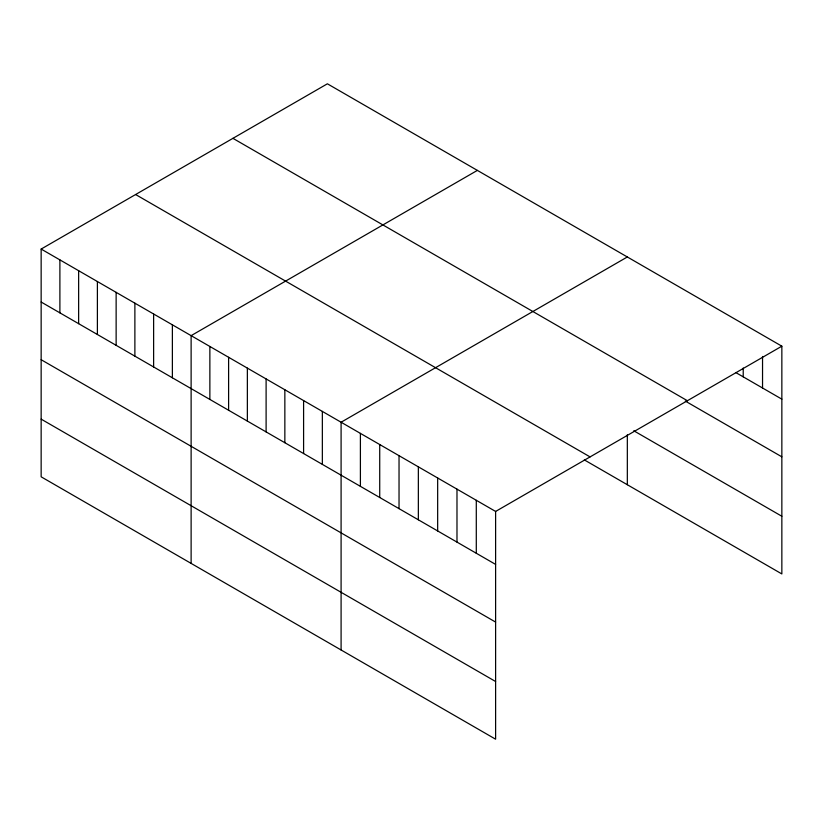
<?xml version="1.0" encoding="UTF-8"?>
<svg xmlns="http://www.w3.org/2000/svg" width="823" height="823" viewBox="0 0 823 823"><rect width="100%" height="100%" fill="white"/><g stroke="black" fill="none" stroke-linecap="round" stroke-linejoin="round"><path stroke-width="1.23" d="M41.15 249.06L495.611 511.443L495.611 739.198L41.15 476.815L41.15 249.06L327.389 83.802L781.85 346.185L781.85 573.94L584.33 459.903M477.361 170.392L191.121 335.65L191.121 563.405M627.332 256.971L341.092 422.23L341.092 649.985M495.611 511.443L781.85 346.185M735.711 372.51L781.85 399.145M232.93 138.336L687.39 400.719M685.281 401.068L781.85 456.827M633.772 430.768L781.85 516.258M135.61 194.526L590.07 456.909M41.15 302.031L495.611 564.403M41.15 359.713L495.611 622.085M41.15 419.133L495.611 681.516M762.54 356.472L762.54 387.993M743.22 368.015L743.22 376.841M627.332 434.739L627.332 484.726M476.291 500.291L476.291 553.251M456.981 489.14L456.981 542.1M437.661 477.988L437.661 530.948M418.351 466.836L418.351 519.797M399.032 455.685L399.032 508.645M379.722 444.533L379.722 497.504M360.402 433.382L360.402 486.352M322.349 411.407L322.349 464.378M303.594 400.585L303.594 453.555M284.851 389.763L284.851 442.723M266.107 378.94L266.107 431.9M247.363 368.118L247.363 421.078M228.609 357.295L228.609 410.255M209.865 346.473L209.865 399.433M172.377 324.828L172.377 377.788M153.623 314.005L153.623 366.965M134.879 303.183L134.879 356.143M116.136 292.35L116.136 345.321M97.392 281.528L97.392 334.498M78.638 270.705L78.638 323.676M59.894 259.883L59.894 312.853"/></g></svg>
